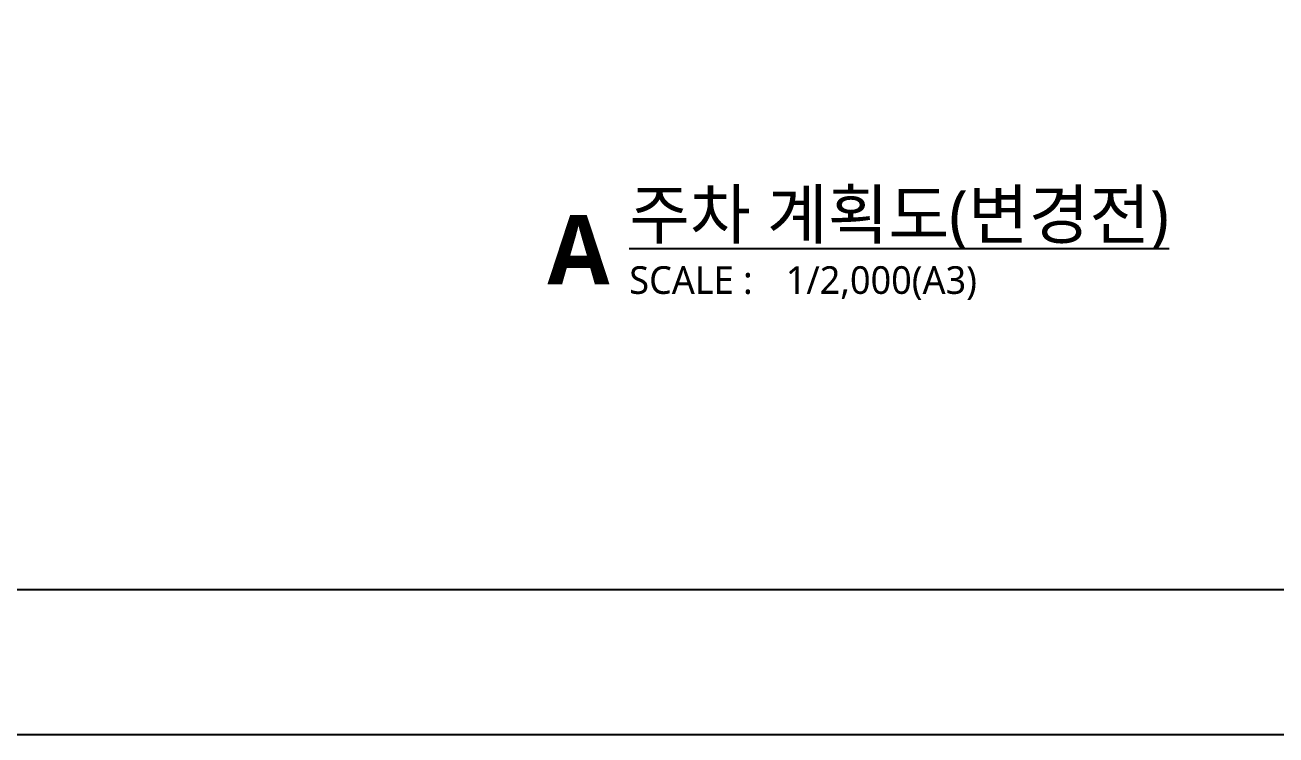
# Model space of a CAD drawing. Header units: millimetres. Extents: x 0 to 841000, y 0 to 594000.
# Drawn here: x 289531 to 470579, y 0 to 102733 of the extents above; entities that cross this region are included whole.
import ezdxf
from ezdxf.enums import TextEntityAlignment as Align

# ---------------------------------------------------------------- set-up
doc = ezdxf.new("R2010")
doc.units = ezdxf.units.MM
doc.header["$LTSCALE"] = 1000
doc.layers.get('Defpoints').update_dxf_attribs({"color": 137})
doc.layers.add('SYM', color=6, linetype='Continuous')
doc.styles.add('스타일1', font='malgun.ttf')
doc.styles.add('스타일2', font='malgunbd.ttf')

# ---------------------------------------------------------------- blocks, each defined once
blk = doc.blocks.new('dwgtitle')
at = {"layer": 'SYM', "color": 3, "style": '스타일1'}
blk.add_text('SCALE :', height=4, dxfattribs=at).set_placement((12.24710375211259, -1.397144159683932))
for tag, p, height in [('%%UTITLE', (12.24710375211259, 6.59000000000003), 7), ('1/100', (34.89325502240161, -1.397144159683932), 4)]:
    blk.add_attdef(tag, p, '', height=height, dxfattribs=at)
at = {"layer": 'SYM', "color": 6, "style": '스타일2'}
blk.add_attdef('A', text='', height=10, dxfattribs=at).set_placement((4.894701086981853, 5), align=Align.MIDDLE)

msp = doc.modelspace()

# ---------------------------------------------------------------- linework, layer by layer
at = {"layer": 'Defpoints'}
for points in [[(841000.0000000002, -1.164153218269348e-10), (0, 0), (-2.91038304567337e-11, 594000.0000004957), (841000, 594000.0000004956)], [(46499.99999999956, 573000.0000004957), (819500.0000009905, 573000.0000004956), (819500.0000009906, 21000.00000049474), (46499.99999999956, 21000.00000049474)]]:
    msp.add_lwpolyline(points, close=True, dxfattribs=at)

# ---------------------------------------------------------------- block references
at = {"layer": 'SYM', "xscale": 1000, "yscale": 1000, "zscale": 1000}
msp.add_blockref('dwgtitle', (364738.3929856975, 65225.39813225871), dxfattribs=at).add_auto_attribs({'%%UTITLE': '%%u주차 계획도(변경전)', '1/100': '1/2,000(A3)', 'A': 'A'})

doc.saveas('drawing.dxf')
